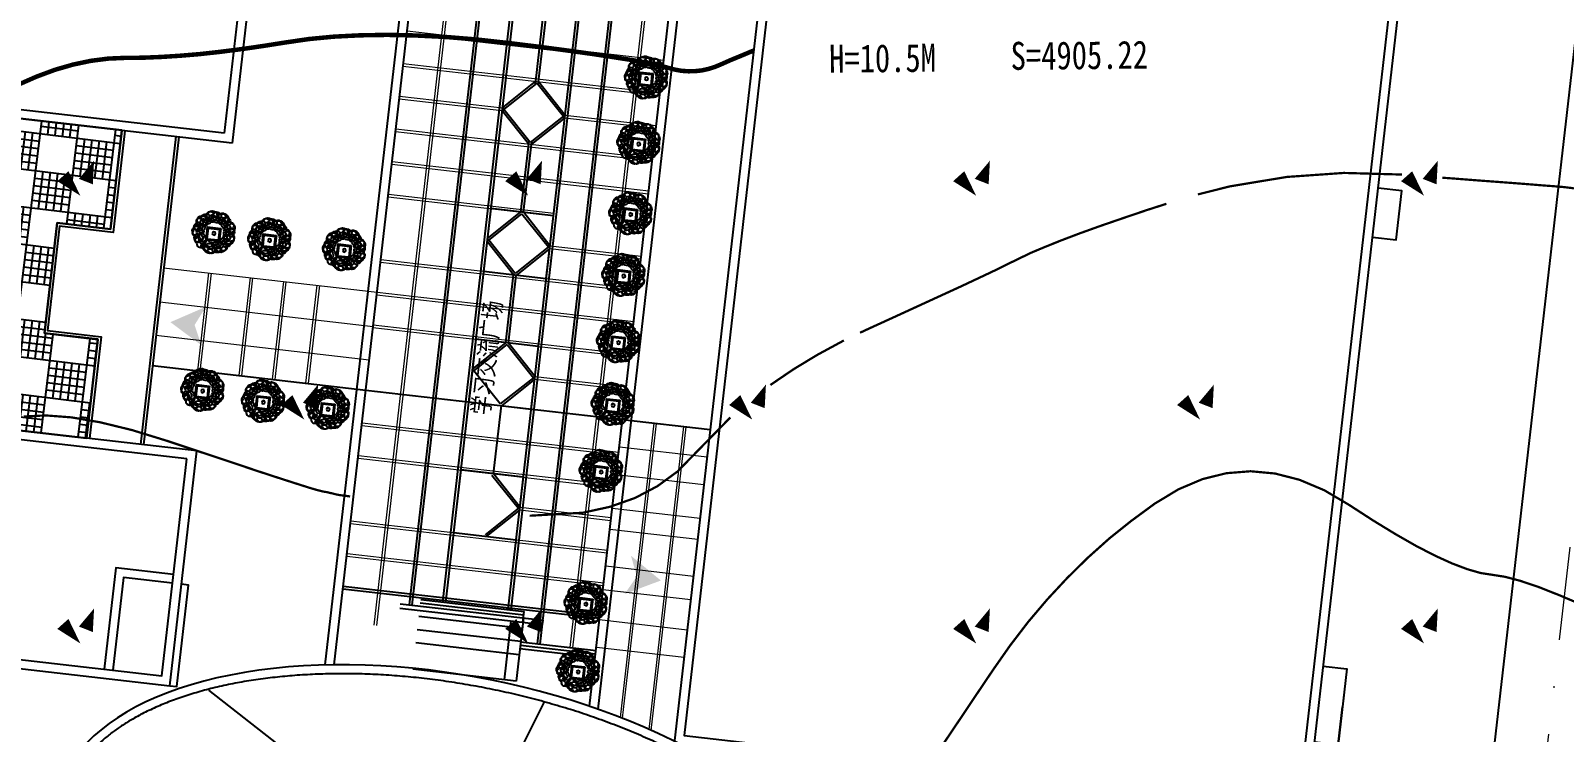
# Model space of a CAD drawing. Extents: x 496261 to 1768172, y 3738341 to 4579341.
# Drawn here: x 496945.5 to 497048.2, y 4379305.1 to 4379352.2 of the extents above; entities that cross this region are included whole.
import ezdxf

# ---------------------------------------------------------------- set-up
doc = ezdxf.new("R2010")
doc.units = 0
doc.header["$MEASUREMENT"] = 0
doc.linetypes.add('DASHDOT2', pattern=[0.5, 0.25, -0.125, 0, -0.125])
doc.layers.get('0').update_dxf_attribs({"color": 8, "linetype": 'CONTINUOUS'})
doc.layers.add('COLUMN', color=7, linetype='CONTINUOUS', lineweight=13)
doc.layers.add('道路红线', color=1, linetype='CONTINUOUS', lineweight=0)
for name, color, linetype in [('DGX', 8, 'CONTINUOUS'), ('DMTZ', 8, 'CONTINUOUS'), ('E_STAIR', 3, 'CONTINUOUS'), ('GN-草地', 7, 'CONTINUOUS'), ('pl-pudi01', 25, 'CONTINUOUS'), ('PUB_DIM', 3, 'CONTINUOUS'), ('PUB_TEXT', 7, 'CONTINUOUS'), ('STAIR', 2, 'CONTINUOUS'), ('WALL', 2, 'CONTINUOUS'), ('细线', 7, 'CONTINUOUS'), ('绿化', 3, 'CONTINUOUS'), ('车行道', 5, 'CONTINUOUS'), ('铺地', 25, 'CONTINUOUS')]:
    doc.layers.add(name, color=color, linetype=linetype)
doc.styles.add('HT', font='simhei.ttf', dxfattribs={"width": 0.8})
doc.styles.add('HZ', font='', dxfattribs={"width": 0.8})
doc.styles.get("Standard").update_dxf_attribs({"font": 'rs.shx', "bigfont": 'hztxt.shx'})
doc.styles.get('HZ').set_extended_font_data('SimSun')

# ---------------------------------------------------------------- blocks, each defined once
blk = doc.blocks.new('gc090')
for points in [[(1.07, 1.45, 0, 1, 0), (0.52, 0.05, 1, 1, 0)], [(-1.02, 0.41, 1, 0, 0), (0.15, -0.9, 0, 0, 0)]]:
    blk.add_lwpolyline(points, format="xyseb")
blk = doc.blocks.new('SEDWWWW')
blk.add_line((4001306, -5831821), (4001306, -5825461))
at = {"layer": 'WALL', "color": 6, "ltscale": 10}
for points in [[(4001786, -5832061), (4001306, -5832061), (4001306, -5825221), (4001786, -5825221)], [(4005386, -5841061), (4005386, -5861821)], [(4005586, -5841061), (4005586, -5861821)], [(4009026, -5841061), (4009026, -5847921), (4012626, -5847921), (4012626, -5854961), (4009026, -5854961), (4009026, -5861821)], [(4009226, -5841061), (4009226, -5847721), (4012826, -5847721), (4012826, -5855161), (4009226, -5855161), (4009226, -5861821)], [(4001786, -5877661), (4001306, -5877661), (4001306, -5870821), (4001786, -5870821)]]:
    blk.add_lwpolyline(points, dxfattribs=at)
at = {"layer": 'WALL', "ltscale": 10}
for points in [[(4001786, -5841061), (4038026, -5841061), (4038026, -5825221), (4001786, -5825221)], [(4002386, -5840461), (4037426, -5840461), (4037426, -5825821), (4002386, -5825821)], [(4001786, -5861821), (4038026, -5861821), (4038026, -5877661), (4001786, -5877661)], [(4002386, -5862421), (4037426, -5862421), (4037426, -5877061), (4002386, -5877061)]]:
    blk.add_lwpolyline(points, close=True, dxfattribs=at)
for points in [[(4002386, -5832061), (4005686, -5832061), (4005686, -5825821)], [(4002386, -5832661), (4006286, -5832661), (4006286, -5825821)], [(4002386, -5870221), (4006286, -5870221), (4006286, -5877061)], [(4002386, -5870821), (4005686, -5870821), (4005686, -5877061)]]:
    blk.add_lwpolyline(points, dxfattribs=at)
blk = doc.blocks.new('WER23')
at = {"layer": 'E_STAIR', "color": 6}
for p, q in [((4152776, -5826347), (4152776, -5824747)), ((4152776, -5824747), (4157876, -5824747))]:
    blk.add_line(p, q, dxfattribs=at)
blk.add_lwpolyline([(4123826, -5826347), (4123826, -5824747), (4120526, -5824747), (4120526, -5826347)], dxfattribs=at)
at = {"layer": 'E_STAIR', "color": 2}
for points in [[(4103476, -5868947), (4162876, -5868947), (4162876, -5826347), (4103476, -5826347)], [(4104076, -5868347), (4162276, -5868347), (4162276, -5826947), (4104076, -5826947)]]:
    blk.add_lwpolyline(points, close=True, dxfattribs=at)
at = {"layer": 'STAIR', "color": 6}
for points in [[(4152776, -5826347), (4152776, -5824747), (4155326, -5824747)], [(4157876, -5826347), (4157876, -5824747), (4155326, -5824747)], [(4103476, -5826547), (4101876, -5826547), (4101876, -5829847), (4103476, -5829847)], [(4103476, -5840447), (4101876, -5840447), (4101876, -5843747), (4103476, -5843747)]]:
    blk.add_lwpolyline(points, dxfattribs=at)
blk = doc.blocks.new('M_F22')
for centre, radius, start, end in [((-704, 1829), 307, 163.4613, 255.43295), ((-1018, 1651), 266, 333.31145, 85.5828), ((-63, 1991), 399, 151.70154, 229.74057), ((-591, 1891), 339, 322.86392, 58.57818), ((523, 1764), 486, 130.70899, 219.10644), ((-284, 1836), 573, 318.65709, 31.15834), ((662, 1865), 307, 123.4613, 215.43295), ((307, 1931), 266, 293.31145, 45.5828), ((1257, 1578), 399, 111.70154, 189.74057), ((788, 1841), 339, 282.86392, 18.57818), ((-1969, -307), 339, 42.86392, 138.57818), ((-1861, -14), 573, 38.65709, 111.15834), ((-1651, 768), 486, 210.70899, 299.10644), ((-1853, 584), 266, 13.31145, 125.5828), ((-1727, 923), 307, 203.4613, 295.43295), ((-1680, 1042), 339, 2.86392, 98.57818), ((-1340, 1458), 399, 191.70154, 269.74057), ((-1364, 522), 376, 13.2488, 122.58322), ((-1177, 985), 417, 200.50355, 295.32847), ((-745, 1661), 486, 170.70899, 259.10644), ((-1409, 1198), 573, 358.65709, 71.15834), ((-242, 1523), 417, 160.50355, 255.32847), ((-684, 1289), 376, 333.2488, 82.58322), ((819, 1335), 417, 120.50355, 215.32847), ((331, 1439), 376, 293.2488, 42.58322), ((1560, 1027), 486, 90.70899, 179.10644), ((988, 1601), 573, 278.65709, 351.15834), ((1511, 508), 417, 80.50355, 175.32847), ((1204, 902), 376, 253.2488, 2.58322), ((1732, 1016), 307, 83.4613, 175.43295), ((1502, 1294), 266, 253.31145, 5.5828), ((1881, -204), 486, 50.70899, 139.10644), ((1812, 603), 573, 238.65709, 311.15834), ((2003, 413), 399, 71.70154, 149.74057), ((1813, 916), 339, 242.86392, 338.57818), ((-1976, 230), 399, 231.70154, 309.74057), ((-1807, -769), 266, 53.31145, 165.5828), ((-1928, -429), 307, 243.4613, 335.43295), ((-1429, -1233), 573, 78.65709, 151.15834), ((-1770, -498), 486, 250.70899, 339.10644), ((-1393, -503), 376, 53.2488, 162.58322), ((-1547, -28), 417, 240.50355, 335.32847), ((-1323, -1527), 339, 82.86392, 178.57818), ((-1674, -1120), 399, 271.70154, 349.74057), ((-902, -1777), 266, 93.31145, 205.5828), ((-1213, -1593), 307, 283.4613, 15.43295), ((-756, -1306), 376, 93.2488, 202.58322), ((-1179, -1041), 417, 280.50355, 15.32847), ((-314, -1889), 573, 118.65709, 191.15834), ((-1048, -1545), 486, 290.70899, 19.10644), ((249, -1512), 376, 133.2488, 242.58322), ((-246, -1581), 417, 320.50355, 55.32847), ((962, -1675), 573, 158.65709, 231.15834), ((179, -1883), 486, 330.70899, 59.10644), ((1151, -1025), 376, 173.2488, 282.58322), ((816, -1395), 417, 0.50355, 95.32847), ((1270, -1621), 339, 162.86392, 258.57818), ((808, -1896), 399, 351.70154, 69.74057), ((1510, -570), 417, 40.50355, 135.32847), ((1528, -71), 376, 213.2488, 322.58322), ((1335, -1353), 486, 10.70899, 99.10644), ((1801, -691), 573, 198.65709, 271.15834), ((1589, -1250), 266, 173.31145, 285.5828), ((1354, -1524), 307, 3.4613, 95.43295), ((1825, -959), 399, 31.70154, 109.74057), ((2003, -452), 339, 202.86392, 298.57818), ((2005, -323), 307, 43.4613, 135.43295), ((2009, 38), 266, 213.31145, 325.5828), ((-44, -2046), 339, 122.86392, 218.57818), ((-574, -1959), 399, 311.70154, 29.74057), ((439, -1967), 266, 133.31145, 245.5828), ((83, -2026), 307, 323.4613, 55.43295)]:
    blk.add_arc(centre, radius, start, end)
at = {"width": 0.8, "flags": 9}
for tag in ['XSIZE', 'YSIZE']:
    blk.add_attdef(tag, (0, 0), '', height=0.5, dxfattribs=at)
blk = doc.blocks.new('A$C09D159C6')
at = {"layer": '绿化'}
blk.add_circle((1903, 1788), 148, dxfattribs=at)
at = {"layer": '绿化', "xscale": 0.8, "yscale": 0.8, "zscale": 0.8}
blk.add_blockref('M_F22', (1779, 1806), dxfattribs=at)
blk = doc.blocks.new('A$C524062A7')
at = {"layer": '铺地', "elevation": -60361}
for points in [[(1499, 1130), (2675, 1370), (2435, 2545), (1259, 2305)], [(1577, 1248), (2557, 1448), (2357, 2427), (1377, 2227)]]:
    blk.add_lwpolyline(points, close=True, dxfattribs=at)
at = {"layer": '绿化'}
blk.add_blockref('A$C09D159C6', (0, 0, -60361), dxfattribs=at)

msp = doc.modelspace()

# ---------------------------------------------------------------- hatches: boundary and pattern name
at = {"layer": 'GN-草地'}
h = msp.add_hatch(dxfattribs=at)
h.set_pattern_fill('LZX_PAT003', color=8, scale=4, angle=353, style=0)
h.set_pattern_definition([(353, (490597.2974, 4385507.4113), (0.30467336, 2.4813654), []), (353, (490597.3583, 4385507.9075), (0.6093467, 4.9627308), [2.5, -2.5]), (353, (490597.4193, 4385508.404), (0.6093467, 4.9627308), [2.5, -2.5]), (353, (490597.48, 4385508.9), (0.6093467, 4.9627308), [2.5, -2.5]), (353, (490597.541, 4385509.3964), (0.6093467, 4.9627308), [2.5, -2.5]), (353, (490597.663, 4385510.389), (0.6093467, 4.9627308), [-2.5, 2.5]), (353, (490597.724, 4385510.885), (0.6093467, 4.9627308), [-2.5, 2.5]), (353, (490597.785, 4385511.3815), (0.6093467, 4.9627308), [-2.5, 2.5]), (353, (490597.846, 4385511.8777), (0.6093467, 4.9627308), [-2.5, 2.5]), (83, (490597.2974, 4385507.4113), (-2.4813654, 0.30467336), []), (83, (490597.7937, 4385507.3503), (-4.9627308, 0.6093467), [2.5, -2.5]), (83, (490598.29, 4385507.2894), (-4.9627308, 0.6093467), [2.5, -2.5]), (83, (490598.786, 4385507.2285), (-4.9627308, 0.6093467), [2.5, -2.5]), (83, (490599.2825, 4385507.1675), (-4.9627308, 0.6093467), [2.5, -2.5]), (83, (490600.275, 4385507.0457), (-4.9627308, 0.6093467), [-2.5, 2.5]), (83, (490600.7713, 4385506.9847), (-4.9627308, 0.6093467), [-2.5, 2.5]), (83, (490601.2676, 4385506.924), (-4.9627308, 0.6093467), [-2.5, 2.5]), (83, (490601.764, 4385506.863), (-4.9627308, 0.6093467), [-2.5, 2.5])])
h.paths.add_polyline_path([(496922.99, 4379348.76), (496920.62, 4379328.14), (496949.24, 4379324.85), (496950, 4379331.47), (496946.42, 4379331.88), (496947.27, 4379339.27), (496950.85, 4379338.86), (496951.6, 4379345.48)])
at = {"layer": 'PUB_DIM'}
for points in [[(496956.48, 4379332.43), (496957.24, 4379333.65), (496954.86, 4379332.62), (496956.94, 4379331.07)], [(496986.1, 4379315.58), (496985.28, 4379314.4), (496987.71, 4379315.31), (496985.71, 4379316.97)]]:
    msp.add_hatch(color=256, dxfattribs=at).paths.add_polyline_path(points)

# ---------------------------------------------------------------- linework, layer by layer
at = {"color": 8, "linetype": 'Continuous'}
for p, q in [((496970.88, 4379313.68), (496983.92, 4379427.29)), ((496971.06, 4379313.66), (496984.1, 4379427.26)), ((496973.11, 4379313.86), (496986.11, 4379427.03)), ((496973.3, 4379313.84), (496986.29, 4379427.01)), ((496977.49, 4379313.36), (496990.48, 4379426.53)), ((496977.68, 4379313.34), (496990.67, 4379426.51)), ((496979.45, 4379311.07), (496992.67, 4379426.28)), ((496979.63, 4379311.05), (496992.86, 4379426.26)), ((496966.42, 4379314.75), (496983.61, 4379312.78)), ((496966.44, 4379314.93), (496983.63, 4379312.96)), ((496971.63, 4379314.04), (496978.56, 4379313.24)), ((496970.23, 4379313.46), (496979.79, 4379312.36)), ((496970.26, 4379313.75), (496979.82, 4379312.65)), ((496971.6, 4379313.82), (496978.53, 4379313.02)), ((496978.47, 4379312.51), (496978.56, 4379313.24)), ((496978.33, 4379311.22), (496971.39, 4379312.01)), ((496978.43, 4379312.09), (496971.49, 4379312.89)), ((496977.67, 4379312.6), (496977.22, 4379308.66)), ((496978.51, 4379312.8), (496978.02, 4379308.57)), ((496979.79, 4379312.36), (496979.82, 4379312.65)), ((496978.23, 4379310.34), (496971.29, 4379311.14)), ((496978.3, 4379310.98), (496983.34, 4379310.4)), ((496978.32, 4379311.2), (496983.37, 4379310.62)), ((496978.27, 4379310.76), (496983.32, 4379310.18)), ((496978.02, 4379308.57), (496971.09, 4379309.37))]:
    msp.add_line(p, q, dxfattribs=at)
at = {"linetype": 'Continuous'}
for points in [[(496976.33, 4379340.23), (496975.84, 4379336.03), (496980.04, 4379335.55), (496980.52, 4379339.75)], [(496975.32, 4379331.47), (496974.84, 4379327.28), (496979.03, 4379326.79), (496979.52, 4379330.99)], [(496974.32, 4379322.72), (496973.83, 4379318.52), (496978.03, 4379318.04), (496978.51, 4379322.23)]]:
    msp.add_lwpolyline(points, close=True, dxfattribs=at)
at = {"layer": 'COLUMN', "color": 8, "linetype": 'Continuous'}
for p, q in [((496968.5, 4379312.32), (496981.73, 4379427.54)), ((496968.68, 4379312.3), (496981.91, 4379427.52)), ((496981.64, 4379310.82), (496994.86, 4379426.03)), ((496981.82, 4379310.8), (496995.05, 4379426.01)), ((496970.71, 4379352.15), (496987.91, 4379350.17)), ((496970.69, 4379351.96), (496987.89, 4379349.99)), ((496970.46, 4379349.96), (496987.65, 4379347.98)), ((496970.44, 4379349.78), (496987.63, 4379347.8)), ((496970.19, 4379347.59), (496977.27, 4379346.77)), ((496970.21, 4379347.77), (496977.3, 4379346.96)), ((496981.08, 4379346.34), (496987.38, 4379345.61)), ((496981.1, 4379346.52), (496987.4, 4379345.8)), ((496969.94, 4379345.4), (496987.13, 4379343.42)), ((496969.96, 4379345.58), (496987.15, 4379343.61)), ((496969.69, 4379343.21), (496986.88, 4379341.23)), ((496969.71, 4379343.39), (496986.9, 4379341.42)), ((496969.44, 4379341.02), (496980.52, 4379339.75)), ((496969.46, 4379341.2), (496980.54, 4379339.93)), ((496980.29, 4379337.74), (496986.4, 4379337.04)), ((496968.93, 4379336.64), (496986.13, 4379334.67)), ((496968.96, 4379336.82), (496986.15, 4379334.85)), ((496980.27, 4379337.56), (496986.38, 4379336.86)), ((496954.41, 4379336.27, 1400.67), (496968.7, 4379334.63, -0.03)), ((496957.42, 4379335.93, 1105.83), (496956.67, 4379329.36, 1105.83)), ((496957.59, 4379335.91, 1089.07), (496956.84, 4379329.34, 1089.07)), ((496960.2, 4379335.61, 833.48), (496959.45, 4379329.04, 833.48)), ((496960.37, 4379335.59, 816.73), (496959.62, 4379329.02, 816.73)), ((496962.43, 4379335.35, 614.79), (496961.68, 4379328.79, 614.79)), ((496962.6, 4379335.33, 598.04), (496961.85, 4379328.77, 598.04)), ((496964.68, 4379335.1, 394.68), (496963.92, 4379328.53, 394.68)), ((496964.85, 4379335.08, 377.93), (496964.09, 4379328.51, 377.93)), ((496968.7, 4379334.63), (496985.9, 4379332.66)), ((496954.15, 4379333.98, 1400.7), (496968.44, 4379332.34)), ((496968.68, 4379334.45), (496985.87, 4379332.48)), ((496953.89, 4379331.74, 1400.7), (496968.18, 4379330.1)), ((496968.43, 4379332.26), (496985.62, 4379330.29)), ((496968.45, 4379332.45), (496985.64, 4379330.47)), ((496979.27, 4379328.8), (496985.37, 4379328.1)), ((496979.29, 4379328.98), (496985.39, 4379328.28)), ((496967.68, 4379325.7), (496984.87, 4379323.72)), ((496967.7, 4379325.88), (496984.89, 4379323.9)), ((496987.24, 4379325.85, -0.01), (496984.98, 4379306.13, 1811.1)), ((496987.39, 4379325.84, -0.01), (496985.12, 4379306.08, 1814.6)), ((496989.23, 4379325.62), (496986.91, 4379305.33, 1863.49)), ((496989.38, 4379325.61), (496987.04, 4379305.27, 1867.64)), ((496967.43, 4379323.51), (496984.62, 4379321.53)), ((496967.45, 4379323.69), (496984.64, 4379321.72)), ((496978.28, 4379320.23), (496984.39, 4379319.53)), ((496966.92, 4379319.13), (496984.12, 4379317.16)), ((496966.95, 4379319.31), (496984.14, 4379317.34)), ((496978.26, 4379320.05), (496984.37, 4379319.34)), ((496966.69, 4379317.12), (496983.89, 4379315.15)), ((496966.67, 4379316.94), (496983.86, 4379314.97))]:
    msp.add_line(p, q, dxfattribs=at)
at = {"layer": 'COLUMN', "color": 8, "linetype": 'Continuous', "elevation": 1400.7}
for points in [[(496984.93, 4379324.27), (496990.81, 4379323.59)], [(496984.72, 4379322.42), (496990.6, 4379321.75)], [(496984.46, 4379320.16), (496990.34, 4379319.49)], [(496984.3, 4379318.75), (496990.18, 4379318.08)], [(496984.02, 4379316.29), (496989.89, 4379315.61)], [(496983.83, 4379314.71), (496989.71, 4379314.03)], [(496983.6, 4379312.69), (496989.48, 4379312.01)], [(496983.39, 4379310.84), (496989.27, 4379310.17)]]:
    msp.add_lwpolyline(points, dxfattribs=at)
at = {"layer": 'DGX', "color": 8, "linetype": 'Continuous'}
for points, const_width, elevation in [([(496944.64, 4379348.52), (496945.89, 4379349.07), (496947.13, 4379349.53), (496948.34, 4379349.88), (496949.53, 4379350.13), (496950.7, 4379350.28), (496951.85, 4379350.33), (496953.02, 4379350.34), (496954.23, 4379350.39), (496955.49, 4379350.47), (496956.81, 4379350.58), (496958.17, 4379350.73), (496959.58, 4379350.91), (496961.04, 4379351.12), (496962.56, 4379351.36), (496964.13, 4379351.59), (496965.8, 4379351.75), (496967.55, 4379351.84), (496969.38, 4379351.87), (496971.29, 4379351.83), (496973.3, 4379351.73), (496975.38, 4379351.56), (496977.55, 4379351.32), (496979.66, 4379351.06), (496981.54, 4379350.81), (496983.2, 4379350.58), (496984.64, 4379350.36), (496985.86, 4379350.17), (496986.87, 4379349.98), (496987.65, 4379349.81), (496988.21, 4379349.66), (496988.66, 4379349.54), (496989.11, 4379349.46), (496989.56, 4379349.43), (496990.01, 4379349.44), (496990.46, 4379349.49), (496990.91, 4379349.59), (496991.35, 4379349.73), (496991.8, 4379349.92), (496992.36, 4379350.17), (496993.16, 4379350.5), (496993.92, 4379350.82)], 0.3, 1405), ([(497023.68, 4379341.18), (497025.83, 4379341.72), (497029.63, 4379342.35), (497033.46, 4379342.62), (497037.36, 4379342.51)], 0.15, 1404.5), ([(497040.05, 4379342.3), (497040.87, 4379342.24), (497042.4, 4379342.12), (497043.75, 4379342.02), (497044.95, 4379341.93), (497045.97, 4379341.85), (497046.83, 4379341.78), (497047.52, 4379341.73), (497048.1, 4379341.68), (497048.63, 4379341.62), (497049.11, 4379341.55), (497049.54, 4379341.48), (497049.92, 4379341.39), (497050.25, 4379341.3), (497050.53, 4379341.2), (497050.76, 4379341.09), (497051.08, 4379340.9), (497051.3, 4379340.78)], 0.15, 1404.5), ([(497001.05, 4379331.91), (497001.65, 4379332.19), (497003.4, 4379332.99), (497005.01, 4379333.73), (497006.49, 4379334.41), (497007.82, 4379335.02), (497009.01, 4379335.58), (497010.07, 4379336.08), (497010.98, 4379336.53), (497011.76, 4379336.91), (497012.53, 4379337.28), (497013.46, 4379337.67), (497014.53, 4379338.1), (497015.74, 4379338.56), (497017.1, 4379339.05), (497018.61, 4379339.57), (497020.26, 4379340.13), (497021.57, 4379340.55)], 0.15, 1404.5), ([(496995.05, 4379328.41), (496995.09, 4379328.44), (496996.59, 4379329.46), (496998.19, 4379330.43), (496999.87, 4379331.34), (496999.97, 4379331.39)], 0.15, 1404.5), ([(496945.03, 4379326.3), (496946.53, 4379326.37), (496948.24, 4379326.24), (496950.16, 4379325.91), (496952.29, 4379325.39), (496954.63, 4379324.67), (496956.94, 4379323.9), (496958.96, 4379323.23), (496960.68, 4379322.65), (496962.12, 4379322.18), (496963.27, 4379321.81), (496964.12, 4379321.54), (496964.69, 4379321.37), (496964.97, 4379321.3), (496965.1, 4379321.27), (496965.22, 4379321.25), (496965.35, 4379321.23), (496965.47, 4379321.2), (496965.58, 4379321.17), (496965.7, 4379321.15), (496965.8, 4379321.12), (496965.91, 4379321.09), (496966.16, 4379321.04), (496966.69, 4379320.97), (496966.9, 4379320.94)], 0.15, 1404.5), ([(496978.93, 4379319.65), (496982.48, 4379319.85), (496984.31, 4379320.25), (496985.98, 4379320.84), (496987.48, 4379321.63), (496988.82, 4379322.61), (496992.36, 4379326.23)], 0.15, 1404.5)]:
    msp.add_lwpolyline(points, dxfattribs=dict(at, const_width=const_width, elevation=elevation))
at = {"layer": 'DGX', "color": 8, "linetype": 'Continuous', "const_width": 0.15, "elevation": 1404, "flags": 128}
msp.add_lwpolyline([(497006.48, 4379304.14), (497007.14, 4379305.12), (497007.94, 4379306.31), (497008.87, 4379307.7), (497009.94, 4379309.29), (497011.1, 4379310.95), (497012.31, 4379312.53), (497013.59, 4379314.04), (497014.92, 4379315.47), (497016.3, 4379316.83), (497017.74, 4379318.12), (497019.24, 4379319.32), (497020.79, 4379320.46), (497022.38, 4379321.42), (497023.98, 4379322.1), (497025.59, 4379322.5), (497027.21, 4379322.63), (497028.84, 4379322.48), (497030.48, 4379322.06), (497032.14, 4379321.36), (497033.8, 4379320.38), (497035.42, 4379319.33), (497036.91, 4379318.42), (497038.29, 4379317.63), (497039.55, 4379316.98), (497040.69, 4379316.46), (497041.72, 4379316.07), (497042.62, 4379315.81), (497043.41, 4379315.69), (497044.24, 4379315.56), (497045.27, 4379315.29), (497046.51, 4379314.87), (497047.95, 4379314.3), (497049.59, 4379313.6)], dxfattribs=at)
at = {"layer": 'pl-pudi01'}
for p, q in [((496957.42, 4379307.97), (497020.12, 4379258.82)), ((496957.42, 4379307.97), (496985.42, 4379286.02)), ((496974.54, 4379296.43), (496979.92, 4379307.18))]:
    msp.add_line(p, q, dxfattribs=at)
msp.add_ellipse((496973.86, 4379295.08), major_axis=(-26.7, 5.51), ratio=0.505793, start_param=4.076025, end_param=6.657397, dxfattribs=at)
msp.add_open_spline([(496991.65, 4379302.15), (496991.45, 4379302.28), (496991.24, 4379302.41), (496990.66, 4379302.76), (496990.28, 4379302.97), (496989.51, 4379303.4), (496989.11, 4379303.61), (496988.31, 4379304.02), (496987.9, 4379304.22), (496987.06, 4379304.61), (496986.64, 4379304.8), (496985.78, 4379305.17), (496985.34, 4379305.35), (496984.45, 4379305.7), (496984, 4379305.86), (496983.09, 4379306.19), (496982.64, 4379306.35), (496981.71, 4379306.65), (496981.24, 4379306.79), (496980.3, 4379307.07), (496979.82, 4379307.21), (496978.87, 4379307.46), (496978.38, 4379307.58), (496977.42, 4379307.8), (496976.93, 4379307.91), (496975.96, 4379308.11), (496975.47, 4379308.2), (496974.49, 4379308.37), (496974.01, 4379308.45), (496973.03, 4379308.6), (496972.54, 4379308.66), (496971.56, 4379308.78), (496971.08, 4379308.83), (496970.11, 4379308.91), (496969.62, 4379308.95), (496968.66, 4379309.01), (496968.18, 4379309.03), (496967.23, 4379309.06), (496966.76, 4379309.06), (496965.82, 4379309.06), (496965.36, 4379309.05), (496964.44, 4379309.02), (496963.98, 4379309), (496963.08, 4379308.94), (496962.64, 4379308.9), (496961.76, 4379308.81), (496961.33, 4379308.76), (496960.48, 4379308.65), (496960.06, 4379308.58), (496959.24, 4379308.43), (496958.84, 4379308.36), (496958.05, 4379308.18), (496957.66, 4379308.09), (496956.91, 4379307.89), (496956.54, 4379307.78), (496955.82, 4379307.56), (496955.47, 4379307.44), (496954.78, 4379307.19), (496954.45, 4379307.06), (496953.81, 4379306.78), (496953.5, 4379306.64), (496952.9, 4379306.34), (496952.61, 4379306.19), (496952.11, 4379305.89), (496951.88, 4379305.76), (496951.45, 4379305.48), (496951.25, 4379305.33), (496950.85, 4379305.04), (496950.66, 4379304.89), (496950.29, 4379304.58), (496950.12, 4379304.42), (496949.79, 4379304.11), (496949.63, 4379303.94), (496949.34, 4379303.61), (496949.2, 4379303.45), (496948.94, 4379303.11), (496948.82, 4379302.94), (496948.59, 4379302.59), (496948.49, 4379302.41), (496948.3, 4379302.06), (496948.21, 4379301.88), (496948.06, 4379301.51), (496947.99, 4379301.33), (496947.87, 4379300.96), (496947.82, 4379300.77), (496947.73, 4379300.39), (496947.7, 4379300.2), (496947.65, 4379299.82), (496947.63, 4379299.62), (496947.62, 4379299.23), (496947.62, 4379299.03), (496947.64, 4379298.63), (496947.65, 4379298.43), (496947.71, 4379298.02), (496947.75, 4379297.82), (496947.84, 4379297.41), (496947.89, 4379297.2), (496948.02, 4379296.78), (496948.09, 4379296.57), (496948.25, 4379296.15), (496948.34, 4379295.94), (496948.52, 4379295.55), (496948.61, 4379295.37), (496948.71, 4379295.19)], degree=3, knots=[4.076025, 4.076025, 4.076025, 4.076025, 4.10744, 4.10744, 4.162715, 4.162715, 4.217991, 4.217991, 4.273267, 4.273267, 4.328542, 4.328542, 4.383818, 4.383818, 4.439094, 4.439094, 4.494369, 4.494369, 4.549645, 4.549645, 4.604921, 4.604921, 4.660196, 4.660196, 4.715472, 4.715472, 4.770748, 4.770748, 4.826023, 4.826023, 4.881299, 4.881299, 4.936574, 4.936574, 4.99185, 4.99185, 5.047126, 5.047126, 5.102401, 5.102401, 5.157677, 5.157677, 5.212953, 5.212953, 5.268228, 5.268228, 5.323504, 5.323504, 5.37878, 5.37878, 5.434055, 5.434055, 5.489331, 5.489331, 5.544607, 5.544607, 5.599882, 5.599882, 5.655158, 5.655158, 5.710433, 5.710433, 5.765709, 5.765709, 5.811907, 5.811907, 5.858105, 5.858105, 5.904303, 5.904303, 5.950501, 5.950501, 5.996699, 5.996699, 6.042897, 6.042897, 6.089095, 6.089095, 6.135293, 6.135293, 6.181491, 6.181491, 6.227689, 6.227689, 6.273887, 6.273887, 6.320085, 6.320085, 6.366283, 6.366283, 6.412481, 6.412481, 6.458679, 6.458679, 6.504877, 6.504877, 6.551075, 6.551075, 6.597273, 6.597273, 6.643471, 6.643471, 6.68246, 6.68246, 6.68246, 6.68246], dxfattribs=at)
at = {"layer": '细线', "color": 7, "elevation": 1400.7}
msp.add_lwpolyline([(496922.99, 4379348.76), (496920.62, 4379328.14), (496949.24, 4379324.85), (496950, 4379331.47), (496946.42, 4379331.88), (496947.27, 4379339.27), (496950.85, 4379338.86), (496951.6, 4379345.48)], close=True, dxfattribs=at)
at = {"layer": '车行道', "color": 5, "elevation": 1400.7}
msp.add_lwpolyline([(496902.57, 4379267.27), (497030.57, 4379252.57, 0.414214), (497038.32, 4379258.73), (497058.29, 4379432.68, 0.414214), (497052.13, 4379440.43), (496924.13, 4379455.13, 0.414214), (496916.38, 4379448.97), (496896.41, 4379275.02, 0.414214)], format="xyb", close=True, dxfattribs=at)
at = {"layer": '道路红线', "linetype": 'DASHDOT2', "ltscale": 25}
msp.add_line((497062.97, 4379442.71, 1400.7), (497040.54, 4379247.4, 1400.7), dxfattribs=at)
at = {"layer": '铺地', "color": 8}
for p, q in [((496965.23, 4379309.65), (496978.8, 4379427.87)), ((496965.84, 4379309.66), (496979.4, 4379427.8)), ((496982.94, 4379306.88), (496996.59, 4379425.83)), ((496983.52, 4379306.68), (496997.19, 4379425.76)), ((496979.32, 4379348.56), (496979.88, 4379353.51)), ((496979.5, 4379348.54), (496980.07, 4379353.49)), ((496977.1, 4379346.99), (496979.33, 4379348.76)), ((496977.19, 4379346.87), (496979.42, 4379348.64)), ((496979.42, 4379348.64), (496981.18, 4379346.42)), ((496979.53, 4379348.73), (496981.31, 4379346.49)), ((496978.96, 4379344.65), (496977.19, 4379346.87)), ((496978.84, 4379344.56), (496977.08, 4379346.78)), ((496981.18, 4379346.42), (496978.96, 4379344.65)), ((496981.29, 4379346.31), (496979.05, 4379344.54)), ((496978.33, 4379340), (496978.88, 4379344.75)), ((496978.52, 4379339.98), (496979.06, 4379344.73)), ((496976.1, 4379338.23), (496978.32, 4379340)), ((496976.19, 4379338.12), (496978.41, 4379339.88)), ((496978.41, 4379339.88), (496980.18, 4379337.66)), ((496978.53, 4379339.98), (496980.3, 4379337.74)), ((496977.84, 4379335.8), (496976.07, 4379338.03)), ((496977.95, 4379335.89), (496976.19, 4379338.12)), ((496980.18, 4379337.66), (496977.95, 4379335.89)), ((496980.28, 4379337.56), (496978.05, 4379335.78)), ((496977.33, 4379331.24), (496977.85, 4379335.8)), ((496977.51, 4379331.22), (496978.03, 4379335.78)), ((496975.09, 4379329.48), (496977.32, 4379331.24)), ((496975.18, 4379329.36), (496977.41, 4379331.13)), ((496977.41, 4379331.13), (496979.17, 4379328.9)), ((496977.52, 4379331.22), (496979.3, 4379328.98)), ((496953.66, 4379329.71, 1400.7), (496967.95, 4379328.07, 0)), ((496976.95, 4379327.14), (496975.18, 4379329.36)), ((496979.17, 4379328.9), (496976.95, 4379327.14)), ((496979.28, 4379328.8), (496977.04, 4379327.02)), ((496967.95, 4379328.07), (496985.14, 4379326.09)), ((496976.5, 4379322.46), (496977.03, 4379327.03)), ((496976.4, 4379322.37), (496978.17, 4379320.15)), ((496976.52, 4379322.46), (496978.29, 4379320.23)), ((496978.17, 4379320.15), (496975.94, 4379318.38)), ((496978.27, 4379320.04), (496976.04, 4379318.27))]:
    msp.add_line(p, q, dxfattribs=at)
msp.add_lwpolyline([(496985.14, 4379326.09), (496991.02, 4379325.42)], dxfattribs=at)

# ---------------------------------------------------------------- block references
at = {"yscale": 0.001000000163912773, "zscale": 0.001}
for name, p, xscale, rotation in [('SEDWWWW', (501600.84, 4384691.17, 1400.7), -0.0009999999887152988, 353.4511800755813), ('WER23', (503294.03, 4382770.75, 1400.7), 0.001000000317686058, 263.4511620976439)]:
    msp.add_blockref(name, p, dxfattribs=dict(at, xscale=xscale, rotation=rotation))
at = {"color": 8, "linetype": 'Continuous', "xscale": -0.0007344721184220277, "yscale": 0.0007344717159867287, "zscale": 0.0007344720000000002, "rotation": 94.98116203208241}
for p in [(496987.93, 4379350.44, 44.33), (496987.42, 4379346.06, 44.33), (496986.88, 4379341.34, 44.33), (496958.96, 4379340.07, 44.33), (496962.69, 4379339.6, 44.33), (496967.7, 4379338.93, 44.33), (496986.41, 4379337.21, 44.33), (496986.06, 4379332.76, 44.33), (496958.21, 4379329.51, 44.33), (496962.27, 4379328.76, 44.33), (496985.7, 4379328.56, 44.33), (496966.61, 4379328.29, 44.33), (496984.9, 4379324.08, 44.33), (496983.88, 4379315.23, 44.33), (496983.36, 4379310.69, 44.33)]:
    msp.add_blockref('A$C524062A7', p, dxfattribs=at)
at = {"layer": 'DMTZ', "color": 8, "linetype": 'Continuous'}
for p in [(496948.68, 4379341.99), (496978.68, 4379341.99), (497008.68, 4379341.99), (497038.68, 4379341.99), (496963.68, 4379326.99), (496993.68, 4379326.99), (497023.68, 4379326.99), (496948.68, 4379311.99), (496978.68, 4379311.99), (497008.68, 4379311.99), (497038.68, 4379311.99)]:
    msp.add_blockref('gc090', p, dxfattribs=at)

# ---------------------------------------------------------------- texts
at = {"linetype": 'Continuous', "insert": (496975.92, 4379334.13), "char_height": 1.175, "width": 22.2281, "attachment_point": 3, "rotation": 83.4512, "style": 'HZ'}
msp.add_mtext('学习交流广场', dxfattribs=at)
at = {"layer": 'PUB_TEXT', "style": 'HT', "width": 0.8}
for s, p in [('H=10.5M', (496998.99, 4379349.33)), ('S=4905.22', (497011.15, 4379349.52))]:
    msp.add_text(s, height=1.878, rotation=0.6031, dxfattribs=at).set_placement(p)

doc.saveas('drawing.dxf')
